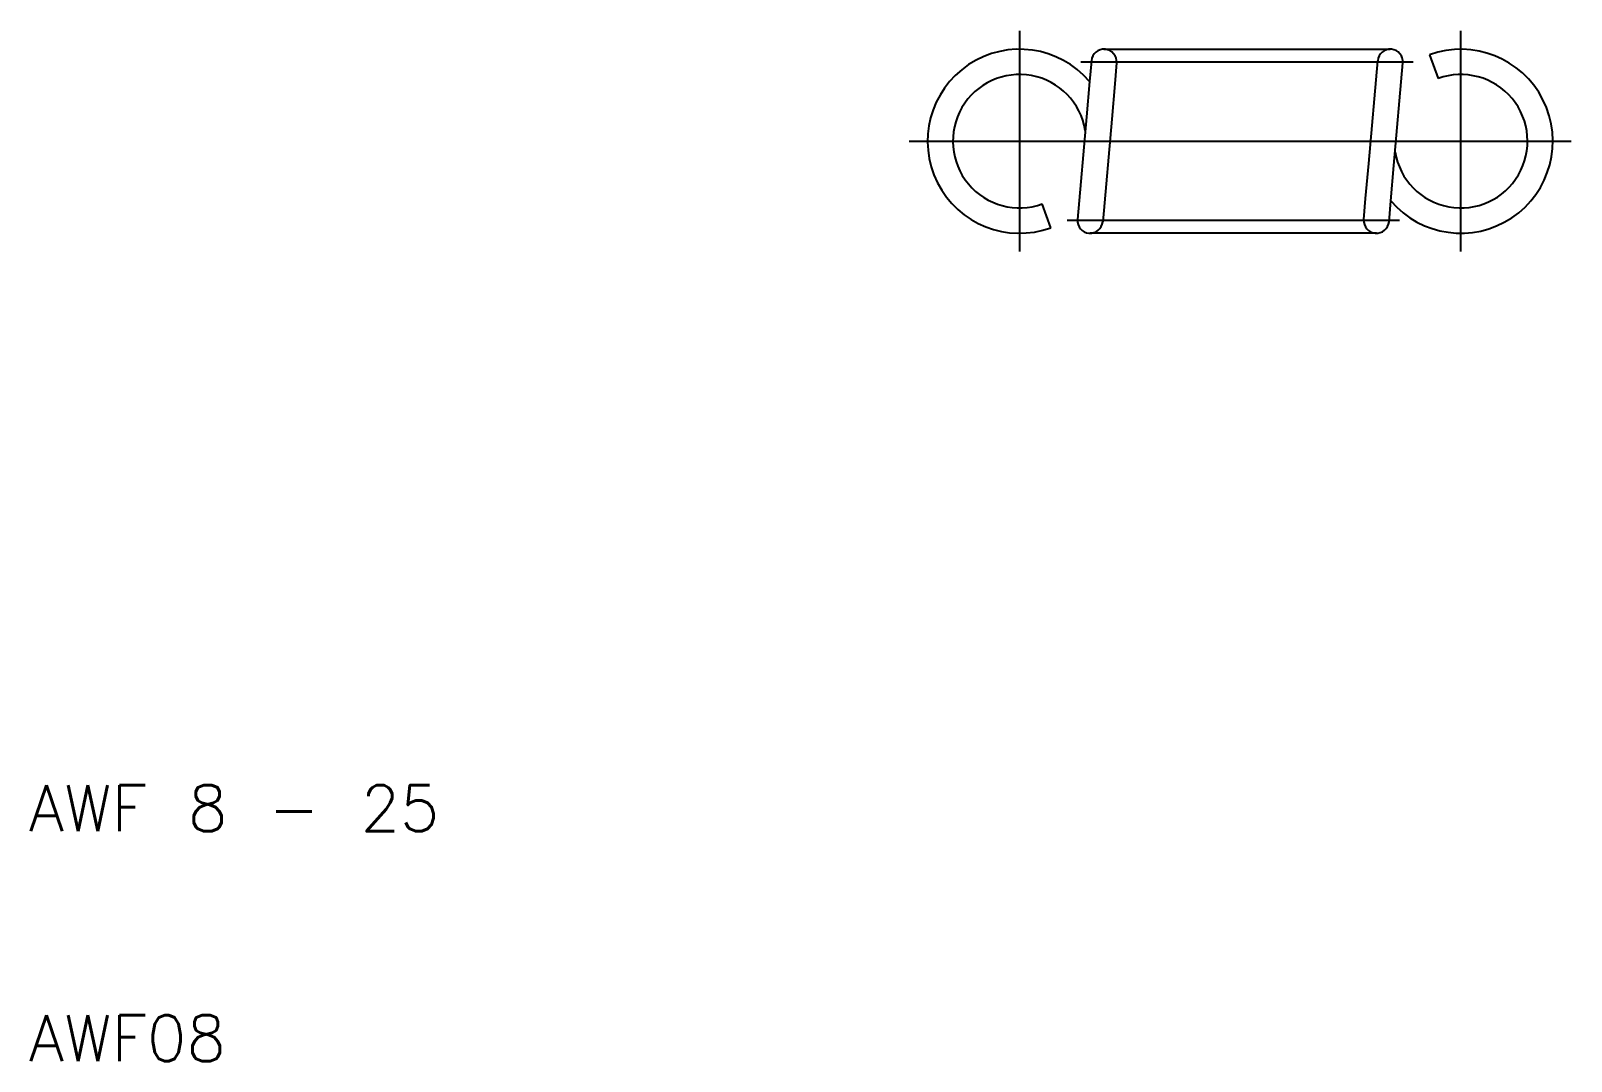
# Model space of a CAD drawing. Extents: x 10.1 to 77.1, y 10 to 54.8.
import ezdxf

# ---------------------------------------------------------------- set-up
doc = ezdxf.new("R2010")
doc.units = 0
doc.linetypes.add('CENTER', pattern=[50.8, 31.75, -6.35, 6.35, -6.35])
doc.linetypes.add('DASHED', pattern=[19.05, 12.7, -6.35])
doc.layers.get('0').update_dxf_attribs({"linetype": 'CONTINUOUS'})
doc.layers.add('CENTER', color=1, linetype='CENTER')
doc.styles.get("Standard").update_dxf_attribs({"font": 'txt.shx'})

msp = doc.modelspace()

# ---------------------------------------------------------------- linework, layer by layer
at = {"color": 3, "linetype": 'DASHED'}
for p, q in [((56.774, 54.002), (69.23, 54.002)), ((68.626, 45.998), (56.17, 45.998))]:
    msp.add_line(p, q, dxfattribs=at)
at = {"color": 7, "linetype": 'CONTINUOUS'}
for p, q in [((70.932, 53.759), (71.308, 52.725)), ((56.226, 53.5), (56.147, 52.591)), ((57.322, 53.404), (57.243, 52.496)), ((68.291, 49.036), (68.682, 53.5)), ((69.387, 48.94), (69.778, 53.404)), ((56.147, 52.591), (56.013, 51.06)), ((57.243, 52.496), (57.109, 50.964)), ((56.013, 51.06), (55.622, 46.596)), ((57.109, 50.964), (56.718, 46.5)), ((68.157, 47.504), (68.291, 49.036)), ((69.253, 47.409), (69.387, 48.94)), ((54.468, 46.241), (54.092, 47.275)), ((68.078, 46.596), (68.157, 47.504)), ((69.174, 46.5), (69.253, 47.409))]:
    msp.add_line(p, q, dxfattribs=at)
for centre, radius, start, end in [((53.1, 50), 4, 40.38105, 290), ((56.774, 53.452), 0.55, 355, 175), ((69.23, 53.452), 0.55, 355, 175), ((72.3, 50), 4, 220.38105, 110), ((53.1, 50), 2.9, 9.34724, 290), ((72.3, 50), 2.9, 189.34724, 110), ((56.17, 46.548), 0.55, 175, 355), ((68.626, 46.548), 0.55, 175, 355)]:
    msp.add_arc(centre, radius, start, end, dxfattribs=at)
at = {"layer": 'CENTER'}
for p, q in [((53.1, 54.8), (53.1, 45.2)), ((72.3, 45.2), (72.3, 54.8)), ((55.774, 53.452), (70.23, 53.452)), ((48.3, 50), (77.1, 50)), ((69.628, 46.548), (55.17, 46.548))]:
    msp.add_line(p, q, dxfattribs=at)

# ---------------------------------------------------------------- texts
for s, p in [('AWF 8 - 25', (10, 20)), ('AWF08', (10, 10))]:
    msp.add_text(s, height=2).set_placement(p)

doc.saveas('drawing.dxf')
